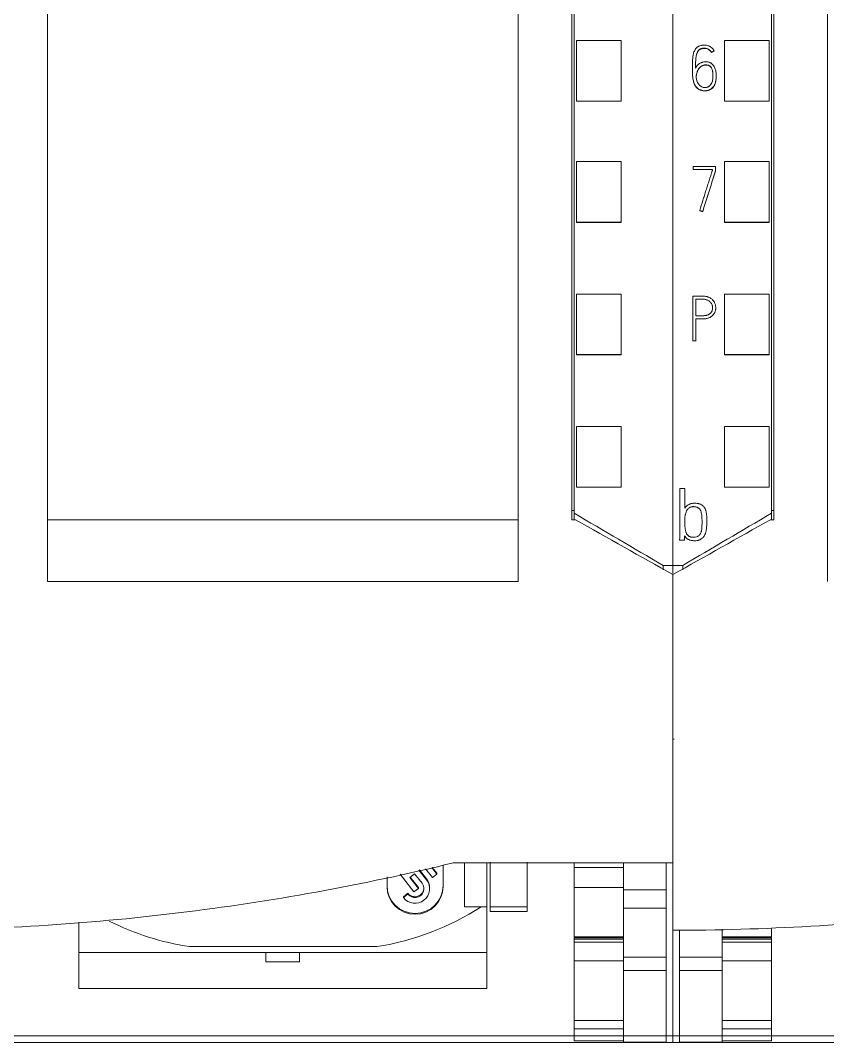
# Model space of a CAD drawing. Header units: millimetres. Extents: x 4134 to 7422, y 1400 to 3585.
# Drawn here: x 6013.55 to 6049.55, y 3225.78 to 3271.34 of the extents above; entities that cross this region are included whole.
import ezdxf

# ---------------------------------------------------------------- set-up
doc = ezdxf.new("R2010")
doc.units = ezdxf.units.MM
doc.layers.add('000-PI-Oprema', color=30, linetype='Continuous', lineweight=5)
doc.layers.add('004-PI-DIN Šina', color=3, linetype='Continuous')

# ---------------------------------------------------------------- blocks, each defined once
blk = doc.blocks.new('S7-1500 DQ HF - 6ES7522-1BL01-0AB0')
at = {"layer": '000-PI-Oprema', "color": 0, "linetype": 'ByBlock', "lineweight": 0}
for p, q in [((0, 134.681), (0, 21.262)), ((4.4, 132.4), (4.4, 23.585)), ((2.3, 41.958), (2.3, 44.659)), ((4.3, 44.659), (2.3, 44.659)), ((4.3, 41.958), (4.3, 44.659)), ((1.841, 44.197), (1.841, 44.191)), ((1.713, 44.131), (1.713, 44.124)), ((0.87, 43.39), (0.87, 43.384)), ((1.933, 43.09), (1.933, 43.097)), ((2.3, 41.95), (2.3, 41.958)), ((4.3, 41.958), (2.3, 41.958)), ((4.3, 41.95), (2.3, 41.95)), ((4.3, 41.95), (4.3, 41.958)), ((2.3, 36.556), (2.3, 39.257)), ((4.3, 39.257), (2.3, 39.257)), ((4.3, 36.556), (4.3, 39.257)), ((0.901, 38.906), (0.901, 39.048)), ((0.901, 39.048), (1.899, 39.048)), ((1.761, 38.906), (0.901, 38.906)), ((1.761, 38.867), (1.761, 38.906)), ((1.899, 39.048), (1.899, 38.845)), ((1.899, 38.845), (1.899, 38.839)), ((1.198, 37.08), (1.198, 37.074)), ((1.331, 37.036), (1.331, 37.029)), ((4.3, 36.556), (2.3, 36.556)), ((2.3, 36.55), (2.3, 36.556)), ((4.3, 36.55), (2.3, 36.55)), ((4.3, 36.55), (4.3, 36.556)), ((0.887, 33.266), (0.887, 31.264)), ((2.3, 30.655), (2.3, 33.356)), ((4.3, 33.356), (2.3, 33.356)), ((4.3, 30.655), (4.3, 33.356)), ((1.028, 32.388), (1.028, 33.124)), ((1.913, 32.737), (1.913, 32.744)), ((1.028, 31.264), (1.028, 32.247)), ((0.887, 31.264), (1.028, 31.264)), ((0.887, 31.264), (0.887, 31.258)), ((1.028, 31.264), (1.028, 31.258)), ((2.3, 30.65), (2.3, 30.655)), ((4.3, 30.655), (2.3, 30.655)), ((4.3, 30.65), (2.3, 30.65)), ((4.3, 30.65), (4.3, 30.655)), ((2.3, 24.753), (2.3, 27.454)), ((4.3, 27.454), (2.3, 27.454)), ((4.3, 24.753), (4.3, 27.454)), ((0.528, 24.692), (0.317, 24.692)), ((0.528, 23.812), (0.528, 24.692)), ((4.3, 24.753), (2.3, 24.753)), ((2.3, 24.75), (2.3, 24.753)), ((4.3, 24.75), (2.3, 24.75)), ((4.3, 24.75), (4.3, 24.753)), ((4.5, 23.714), (4.4, 23.714)), ((4.35, 23.299), (4.5, 23.299)), ((4.4, 23.585), (4.4, 23.299)), ((0.296, 22.392), (0.514, 22.392)), ((0.514, 22.392), (0.521, 22.586)), ((0, 21.262), (0, 20.893)), ((0.44, 21.262), (0, 21.262)), ((0.44, 21.059), (0.44, 21.262)), ((2.2, 5.049), (2.2, 3.795)), ((4.4, 4.701), (4.4, 5.066)), ((0.301, 5), (0, 5)), ((0, 4.919), (0, 0)), ((0.3, 4.988), (0.3, 3.795)), ((2.2, 4.701), (4.4, 4.701)), ((4.4, 4.671), (2.2, 4.671)), ((4.4, 4.665), (2.2, 4.665)), ((4.4, 4.6), (2.2, 4.6)), ((4.4, 4.665), (4.4, 4.671)), ((4.4, 4.6), (4.4, 4.665)), ((4.4, 4.6), (4.4, 4.463)), ((4.4, 4.463), (2.2, 4.463)), ((4.4, 4.463), (4.4, 3.638)), ((0.3, 3.209), (0.3, 3.795)), ((2.2, 3.795), (0.3, 3.795)), ((2.2, 3.209), (2.2, 3.795)), ((2.2, 3.209), (0.3, 3.209)), ((4.4, 3.638), (2.2, 3.638)), ((4.4, 3.638), (4.4, 0.973)), ((4.4, 0.973), (2.2, 0.973)), ((4.4, 0.973), (4.4, 0.606)), ((2.2, 0.606), (2.2, 0.076)), ((4.4, 0.606), (2.2, 0.606)), ((4.4, 0.606), (4.4, 0.076)), ((1.941, 0), (0, 0)), ((0.3, 0.012), (2.2, 0.012)), ((2.2, 0.012), (0.3, 0.012)), ((32.6, 0.076), (1.941, 0)), ((2.2, 0.076), (4.4, 0.076)), ((4.4, 0.076), (2.2, 0.076)), ((4.4, 0.076), (4.4, 0.076))]:
    blk.add_line(p, q, dxfattribs=at)
for centre, major_axis, ratio, start_param, end_param in [((13.871, 15.021), (313.796, 999.598), 0.017716, 1.552522, 1.554333), ((13.882, 15.012), (313.87, 999.835), 0.017722, 1.552527, 1.554337)]:
    blk.add_ellipse(centre, major_axis=major_axis, ratio=ratio, start_param=start_param, end_param=end_param, dxfattribs=at)
for points, knots in [([(4.5, 132.586), (4.5, 129.542), (4.5, 119.972), (4.5, 105.802), (4.5, 91.235), (4.5, 77.025), (4.5, 62.731), (4.5, 47.245), (4.5, 34.605), (4.5, 26.64), (4.5, 23.299)], [0, 0, 0, 0, 0.083934, 0.263736, 0.389889, 0.484142, 0.653794, 0.78188, 0.908517, 1, 1, 1, 1]), ([(6.9, 129.52), (6.9, 127.497), (6.9, 118.948), (6.9, 105.802), (6.9, 91.235), (6.9, 77.025), (6.9, 62.731), (6.9, 47.245), (6.9, 34.486), (6.9, 25.605), (6.9, 21.348), (6.9, 20.55)], [0, 0, 0, 0, 0.055935, 0.236292, 0.362833, 0.457376, 0.627551, 0.756032, 0.883059, 0.978086, 1, 1, 1, 1]), ([(1.841, 44.197), (1.827, 44.222), (1.811, 44.246), (1.784, 44.281), (1.775, 44.292), (1.755, 44.313), (1.745, 44.323), (1.712, 44.352), (1.689, 44.369), (1.652, 44.391), (1.639, 44.398), (1.612, 44.41), (1.599, 44.415), (1.558, 44.429), (1.53, 44.437), (1.487, 44.444), (1.473, 44.447), (1.444, 44.45), (1.43, 44.451), (1.387, 44.453), (1.358, 44.453), (1.315, 44.449), (1.3, 44.448), (1.272, 44.443), (1.258, 44.44), (1.215, 44.428), (1.189, 44.418), (1.15, 44.398), (1.137, 44.391), (1.113, 44.375), (1.101, 44.367), (1.067, 44.34), (1.046, 44.319), (1.018, 44.286), (1.009, 44.275), (0.992, 44.251), (0.985, 44.239), (0.963, 44.202), (0.951, 44.175), (0.93, 44.121), (0.922, 44.093), (0.908, 44.037), (0.903, 44.009), (0.894, 43.953), (0.89, 43.924), (0.881, 43.839), (0.877, 43.781), (0.873, 43.666), (0.872, 43.609), (0.869, 43.436), (0.868, 43.321), (0.874, 43.177), (0.876, 43.149), (0.879, 43.092), (0.882, 43.063), (0.891, 42.977), (0.9, 42.921), (0.917, 42.85), (0.92, 42.836), (0.928, 42.808), (0.933, 42.794), (0.947, 42.753), (0.957, 42.726), (0.975, 42.687), (0.982, 42.674), (0.996, 42.649), (1.003, 42.636), (1.027, 42.599), (1.045, 42.577), (1.075, 42.546), (1.086, 42.536), (1.108, 42.517), (1.12, 42.508), (1.156, 42.484), (1.182, 42.471), (1.222, 42.454), (1.236, 42.449), (1.264, 42.44), (1.278, 42.436), (1.32, 42.425), (1.348, 42.421), (1.392, 42.417), (1.406, 42.416), (1.435, 42.415), (1.45, 42.416), (1.493, 42.419), (1.521, 42.423), (1.564, 42.434), (1.577, 42.438), (1.605, 42.447), (1.619, 42.453), (1.658, 42.47), (1.684, 42.484), (1.719, 42.509), (1.731, 42.518), (1.754, 42.536), (1.764, 42.546), (1.795, 42.577), (1.813, 42.599), (1.837, 42.636), (1.844, 42.649), (1.857, 42.675), (1.863, 42.688), (1.88, 42.728), (1.889, 42.756), (1.9, 42.798), (1.903, 42.812), (1.909, 42.84), (1.911, 42.855), (1.918, 42.898), (1.922, 42.926), (1.931, 43.013), (1.934, 43.07), (1.932, 43.156), (1.93, 43.185), (1.923, 43.242), (1.919, 43.271), (1.906, 43.329), (1.899, 43.357), (1.881, 43.412), (1.87, 43.44), (1.845, 43.493), (1.831, 43.518), (1.798, 43.566), (1.779, 43.588), (1.747, 43.618), (1.735, 43.628), (1.712, 43.645), (1.699, 43.652), (1.673, 43.666), (1.66, 43.672), (1.632, 43.683), (1.618, 43.687), (1.576, 43.699), (1.547, 43.704), (1.503, 43.708), (1.488, 43.708), (1.459, 43.709), (1.444, 43.709), (1.401, 43.706), (1.372, 43.702), (1.329, 43.692), (1.314, 43.688), (1.287, 43.679), (1.273, 43.674), (1.234, 43.656), (1.208, 43.642), (1.172, 43.617), (1.16, 43.608), (1.137, 43.589), (1.127, 43.58), (1.095, 43.549), (1.076, 43.527), (1.041, 43.48), (1.025, 43.455), (1.012, 43.429)], [0, 0, 0, 0, 0.015625, 0.015625, 0.023438, 0.023438, 0.03125, 0.03125, 0.046875, 0.046875, 0.054688, 0.054688, 0.0625, 0.0625, 0.078125, 0.078125, 0.085938, 0.085938, 0.09375, 0.09375, 0.109375, 0.109375, 0.117188, 0.117188, 0.125, 0.125, 0.140625, 0.140625, 0.148438, 0.148438, 0.15625, 0.15625, 0.171875, 0.171875, 0.179688, 0.179688, 0.1875, 0.1875, 0.203125, 0.203125, 0.21875, 0.21875, 0.234375, 0.234375, 0.25, 0.25, 0.28125, 0.28125, 0.3125, 0.3125, 0.375, 0.375, 0.390625, 0.390625, 0.40625, 0.40625, 0.4375, 0.4375, 0.445313, 0.445313, 0.453125, 0.453125, 0.46875, 0.46875, 0.476563, 0.476563, 0.484375, 0.484375, 0.5, 0.5, 0.507813, 0.507813, 0.515625, 0.515625, 0.53125, 0.53125, 0.539063, 0.539063, 0.546875, 0.546875, 0.5625, 0.5625, 0.570313, 0.570313, 0.578125, 0.578125, 0.59375, 0.59375, 0.601563, 0.601563, 0.609375, 0.609375, 0.625, 0.625, 0.632813, 0.632813, 0.640625, 0.640625, 0.65625, 0.65625, 0.664063, 0.664063, 0.671875, 0.671875, 0.6875, 0.6875, 0.695313, 0.695313, 0.703125, 0.703125, 0.71875, 0.71875, 0.75, 0.75, 0.765625, 0.765625, 0.78125, 0.78125, 0.796875, 0.796875, 0.8125, 0.8125, 0.828125, 0.828125, 0.84375, 0.84375, 0.851563, 0.851563, 0.859375, 0.859375, 0.867188, 0.867188, 0.875, 0.875, 0.890625, 0.890625, 0.898438, 0.898438, 0.90625, 0.90625, 0.921875, 0.921875, 0.929688, 0.929688, 0.9375, 0.9375, 0.953125, 0.953125, 0.960938, 0.960938, 0.96875, 0.96875, 0.984375, 0.984375, 1, 1, 1, 1]), ([(1.012, 43.429), (1.012, 43.49), (1.012, 43.551), (1.014, 43.642), (1.015, 43.673), (1.018, 43.734), (1.019, 43.764), (1.023, 43.825), (1.025, 43.855), (1.032, 43.916), (1.036, 43.946), (1.045, 43.991), (1.049, 44.006), (1.056, 44.036), (1.06, 44.051), (1.075, 44.096), (1.086, 44.124), (1.104, 44.158), (1.108, 44.165), (1.116, 44.178), (1.121, 44.185), (1.134, 44.204), (1.144, 44.216), (1.16, 44.232), (1.166, 44.238), (1.177, 44.248), (1.184, 44.253), (1.202, 44.267), (1.216, 44.275), (1.237, 44.285), (1.244, 44.288), (1.258, 44.293), (1.266, 44.296), (1.288, 44.302), (1.303, 44.305), (1.334, 44.31), (1.349, 44.312), (1.38, 44.314), (1.396, 44.314), (1.427, 44.313), (1.442, 44.312), (1.473, 44.307), (1.495, 44.303), (1.517, 44.296), (1.532, 44.291), (1.539, 44.289), (1.561, 44.28), (1.575, 44.273), (1.602, 44.257), (1.615, 44.249), (1.633, 44.234), (1.639, 44.229), (1.65, 44.218), (1.656, 44.213), (1.672, 44.196), (1.681, 44.184), (1.699, 44.158), (1.707, 44.145), (1.713, 44.131)], [0, 0, 0, 0, 0.125, 0.125, 0.1875, 0.1875, 0.25, 0.25, 0.3125, 0.3125, 0.375, 0.375, 0.40625, 0.40625, 0.4375, 0.4375, 0.5, 0.5, 0.515625, 0.515625, 0.53125, 0.53125, 0.5625, 0.5625, 0.578125, 0.578125, 0.59375, 0.59375, 0.625, 0.625, 0.640625, 0.640625, 0.65625, 0.65625, 0.6875, 0.6875, 0.71875, 0.71875, 0.75, 0.75, 0.78125, 0.78125, 0.8125, 0.828125, 0.828125, 0.84375, 0.84375, 0.875, 0.875, 0.90625, 0.90625, 0.921875, 0.921875, 0.9375, 0.9375, 0.96875, 0.96875, 1, 1, 1, 1]), ([(1.713, 44.124), (1.7, 44.152), (1.682, 44.178), (1.656, 44.206), (1.651, 44.211), (1.64, 44.222), (1.634, 44.227), (1.616, 44.242), (1.59, 44.259), (1.563, 44.273), (1.534, 44.285), (1.519, 44.29), (1.489, 44.298), (1.474, 44.301), (1.444, 44.305), (1.428, 44.307), (1.382, 44.308), (1.351, 44.307), (1.305, 44.3), (1.29, 44.296), (1.26, 44.288), (1.246, 44.283), (1.225, 44.273), (1.218, 44.269), (1.204, 44.261), (1.198, 44.257), (1.179, 44.243), (1.161, 44.228), (1.146, 44.211), (1.136, 44.199), (1.131, 44.193), (1.117, 44.174), (1.109, 44.161), (1.094, 44.134), (1.088, 44.12), (1.076, 44.092), (1.071, 44.077), (1.056, 44.033), (1.049, 44.003), (1.037, 43.943), (1.032, 43.913), (1.025, 43.852), (1.023, 43.822), (1.019, 43.76), (1.018, 43.73), (1.015, 43.668), (1.015, 43.637), (1.012, 43.545), (1.012, 43.484), (1.012, 43.422)], [0, 0, 0, 0, 0.0625, 0.0625, 0.078125, 0.078125, 0.09375, 0.09375, 0.125, 0.15625, 0.15625, 0.1875, 0.1875, 0.21875, 0.21875, 0.25, 0.25, 0.3125, 0.3125, 0.34375, 0.34375, 0.375, 0.375, 0.390625, 0.390625, 0.40625, 0.40625, 0.4375, 0.453125, 0.453125, 0.46875, 0.46875, 0.5, 0.5, 0.53125, 0.53125, 0.5625, 0.5625, 0.625, 0.625, 0.6875, 0.6875, 0.75, 0.75, 0.8125, 0.8125, 0.875, 0.875, 1, 1, 1, 1]), ([(1.933, 43.091), (1.933, 43.045), (1.93, 42.999), (1.923, 42.924), (1.919, 42.895), (1.912, 42.852), (1.909, 42.838), (1.904, 42.809), (1.9, 42.795), (1.89, 42.753), (1.881, 42.725), (1.865, 42.685), (1.859, 42.671), (1.846, 42.645), (1.838, 42.633), (1.815, 42.596), (1.797, 42.573), (1.767, 42.542), (1.756, 42.532), (1.734, 42.514), (1.722, 42.505), (1.686, 42.48), (1.661, 42.466), (1.621, 42.447), (1.608, 42.442), (1.58, 42.432), (1.566, 42.428), (1.524, 42.418), (1.496, 42.413), (1.452, 42.41), (1.437, 42.409), (1.408, 42.41), (1.394, 42.41), (1.35, 42.414), (1.322, 42.419), (1.279, 42.429), (1.265, 42.433), (1.238, 42.442), (1.224, 42.447), (1.184, 42.464), (1.159, 42.477), (1.128, 42.497), (1.122, 42.501), (1.111, 42.509), (1.105, 42.514), (1.088, 42.528), (1.077, 42.538), (1.047, 42.569), (1.029, 42.591), (1.005, 42.627), (0.997, 42.64), (0.983, 42.666), (0.976, 42.678), (0.958, 42.718), (0.947, 42.745), (0.929, 42.799), (0.921, 42.827), (0.907, 42.884), (0.901, 42.912), (0.892, 42.969), (0.884, 43.026), (0.88, 43.084), (0.876, 43.141), (0.874, 43.17), (0.87, 43.26), (0.87, 43.322), (0.87, 43.384)], [0, 0, 0, 0, 0.061997, 0.061997, 0.100843, 0.100843, 0.120266, 0.120266, 0.139688, 0.139688, 0.178534, 0.178534, 0.197957, 0.197957, 0.217379, 0.217379, 0.256225, 0.256225, 0.275648, 0.275648, 0.295071, 0.295071, 0.333916, 0.333916, 0.353339, 0.353339, 0.372762, 0.372762, 0.411607, 0.411607, 0.43103, 0.43103, 0.450453, 0.450453, 0.489298, 0.489298, 0.508721, 0.508721, 0.528144, 0.528144, 0.566989, 0.566989, 0.5767, 0.5767, 0.586412, 0.586412, 0.605835, 0.605835, 0.64468, 0.64468, 0.664103, 0.664103, 0.683526, 0.683526, 0.722371, 0.722371, 0.761217, 0.761217, 0.800062, 0.800062, 0.838908, 0.877753, 0.877753, 0.916599, 0.916599, 1, 1, 1, 1]), ([(1.285, 43.523), (1.31, 43.537), (1.338, 43.548), (1.38, 43.559), (1.395, 43.561), (1.424, 43.565), (1.454, 43.568), (1.483, 43.567), (1.512, 43.566), (1.527, 43.564), (1.556, 43.559), (1.571, 43.556), (1.599, 43.546), (1.612, 43.54), (1.638, 43.526), (1.65, 43.518), (1.672, 43.498), (1.682, 43.487), (1.701, 43.465), (1.709, 43.453), (1.724, 43.427), (1.731, 43.414), (1.749, 43.374), (1.758, 43.346), (1.769, 43.304), (1.772, 43.289), (1.777, 43.26), (1.779, 43.246), (1.784, 43.202), (1.786, 43.173), (1.788, 43.115), (1.789, 43.086), (1.787, 42.999), (1.782, 42.941), (1.764, 42.854), (1.757, 42.825), (1.742, 42.784), (1.736, 42.77), (1.724, 42.744), (1.717, 42.731), (1.694, 42.693), (1.675, 42.671), (1.649, 42.645), (1.644, 42.64), (1.632, 42.63), (1.627, 42.626), (1.609, 42.612), (1.597, 42.605), (1.571, 42.59), (1.558, 42.584), (1.53, 42.574), (1.502, 42.565), (1.473, 42.561), (1.444, 42.558), (1.429, 42.558), (1.399, 42.559), (1.385, 42.561), (1.356, 42.566), (1.342, 42.57), (1.3, 42.585), (1.274, 42.598), (1.237, 42.623), (1.225, 42.632), (1.203, 42.651), (1.182, 42.671), (1.162, 42.693), (1.144, 42.716), (1.135, 42.728), (1.111, 42.765), (1.097, 42.791), (1.08, 42.831), (1.075, 42.845), (1.066, 42.873), (1.062, 42.888), (1.052, 42.93), (1.048, 42.959), (1.044, 43.003), (1.044, 43.017), (1.043, 43.047), (1.043, 43.061), (1.046, 43.105), (1.049, 43.134), (1.06, 43.192), (1.067, 43.22), (1.082, 43.262), (1.087, 43.275), (1.098, 43.303), (1.105, 43.316), (1.125, 43.355), (1.14, 43.379), (1.165, 43.415), (1.174, 43.426), (1.194, 43.449), (1.204, 43.459), (1.236, 43.49), (1.259, 43.508), (1.285, 43.523)], [0, 0, 0, 0, 0.03125, 0.03125, 0.046875, 0.046875, 0.0625, 0.078125, 0.078125, 0.09375, 0.09375, 0.109375, 0.109375, 0.125, 0.125, 0.140625, 0.140625, 0.15625, 0.15625, 0.171875, 0.171875, 0.1875, 0.1875, 0.21875, 0.21875, 0.234375, 0.234375, 0.25, 0.25, 0.28125, 0.28125, 0.3125, 0.3125, 0.375, 0.375, 0.40625, 0.40625, 0.421875, 0.421875, 0.4375, 0.4375, 0.46875, 0.46875, 0.476563, 0.476563, 0.484375, 0.484375, 0.5, 0.5, 0.515625, 0.515625, 0.53125, 0.546875, 0.546875, 0.5625, 0.5625, 0.578125, 0.578125, 0.59375, 0.59375, 0.625, 0.625, 0.640625, 0.640625, 0.65625, 0.671875, 0.671875, 0.6875, 0.6875, 0.71875, 0.71875, 0.734375, 0.734375, 0.75, 0.75, 0.78125, 0.78125, 0.796875, 0.796875, 0.8125, 0.8125, 0.84375, 0.84375, 0.875, 0.875, 0.890625, 0.890625, 0.90625, 0.90625, 0.9375, 0.9375, 0.953125, 0.953125, 0.96875, 0.96875, 1, 1, 1, 1]), ([(1.285, 43.516), (1.259, 43.502), (1.236, 43.484), (1.204, 43.453), (1.194, 43.443), (1.175, 43.42), (1.166, 43.409), (1.14, 43.373), (1.125, 43.348), (1.105, 43.309), (1.098, 43.296), (1.087, 43.269), (1.082, 43.255), (1.067, 43.214), (1.06, 43.185), (1.052, 43.142), (1.05, 43.128), (1.046, 43.099), (1.045, 43.084), (1.044, 43.059), (1.043, 43.048), (1.043, 43.037)], [0, 0, 0, 0, 0.157109, 0.157109, 0.235664, 0.235664, 0.314218, 0.314218, 0.471328, 0.471328, 0.549882, 0.549882, 0.628437, 0.628437, 0.785546, 0.785546, 0.864101, 0.864101, 0.942655, 0.942655, 1, 1, 1, 1]), ([(1.705, 43.451), (1.701, 43.458), (1.696, 43.465), (1.681, 43.482), (1.671, 43.493), (1.654, 43.507), (1.648, 43.512), (1.636, 43.52), (1.63, 43.524), (1.611, 43.535), (1.597, 43.54), (1.569, 43.55), (1.555, 43.553), (1.526, 43.558), (1.512, 43.56), (1.483, 43.561), (1.468, 43.561), (1.424, 43.56), (1.395, 43.556), (1.352, 43.545), (1.338, 43.541), (1.318, 43.533), (1.311, 43.53), (1.298, 43.523), (1.291, 43.52), (1.285, 43.516)], [0, 0, 0, 0, 0.053658, 0.053658, 0.148292, 0.148292, 0.195609, 0.195609, 0.242926, 0.242926, 0.33756, 0.33756, 0.432195, 0.432195, 0.526829, 0.526829, 0.621463, 0.621463, 0.810732, 0.810732, 0.905366, 0.905366, 0.952683, 0.952683, 1, 1, 1, 1]), ([(1.198, 37.08), (1.244, 37.229), (1.291, 37.378), (1.361, 37.601), (1.385, 37.676), (1.431, 37.825), (1.454, 37.9), (1.489, 38.011), (1.501, 38.049), (1.525, 38.123), (1.536, 38.16), (1.571, 38.272), (1.595, 38.346), (1.642, 38.495), (1.665, 38.57), (1.7, 38.682), (1.712, 38.719), (1.73, 38.775), (1.736, 38.793), (1.745, 38.821), (1.748, 38.83), (1.754, 38.849), (1.757, 38.858), (1.761, 38.867)], [0, 0, 0, 0, 0.25, 0.25, 0.375, 0.375, 0.5, 0.5, 0.5625, 0.5625, 0.625, 0.625, 0.75, 0.75, 0.875, 0.875, 0.9375, 0.9375, 0.96875, 0.96875, 0.984375, 0.984375, 1, 1, 1, 1]), ([(1.028, 32.247), (1.08, 32.247), (1.132, 32.247), (1.235, 32.246), (1.287, 32.245), (1.364, 32.247), (1.39, 32.248), (1.428, 32.252), (1.441, 32.253), (1.467, 32.256), (1.48, 32.258), (1.518, 32.265), (1.543, 32.271), (1.592, 32.287), (1.616, 32.297), (1.651, 32.314), (1.663, 32.321), (1.685, 32.334), (1.696, 32.341), (1.728, 32.363), (1.748, 32.379), (1.776, 32.406), (1.785, 32.415), (1.802, 32.435), (1.811, 32.445), (1.834, 32.475), (1.848, 32.497), (1.866, 32.531), (1.871, 32.543), (1.881, 32.567), (1.886, 32.579), (1.898, 32.616), (1.903, 32.642), (1.909, 32.68), (1.911, 32.693), (1.913, 32.719), (1.913, 32.732), (1.913, 32.771), (1.911, 32.796), (1.905, 32.835), (1.903, 32.847), (1.897, 32.873), (1.894, 32.885), (1.882, 32.923), (1.873, 32.947), (1.856, 32.981), (1.85, 32.993), (1.837, 33.015), (1.83, 33.026), (1.808, 33.058), (1.791, 33.078), (1.756, 33.116), (1.737, 33.133), (1.706, 33.157), (1.695, 33.164), (1.673, 33.179), (1.662, 33.185), (1.629, 33.204), (1.605, 33.215), (1.569, 33.228), (1.556, 33.232), (1.531, 33.239), (1.519, 33.242), (1.456, 33.257), (1.404, 33.263), (1.327, 33.267), (1.301, 33.267), (1.249, 33.268), (1.198, 33.267), (1.146, 33.266), (1.094, 33.265), (1.016, 33.265), (0.939, 33.266), (0.887, 33.266)], [0, 0, 0, 0, 0.0625, 0.0625, 0.125, 0.125, 0.15625, 0.15625, 0.171875, 0.171875, 0.1875, 0.1875, 0.21875, 0.21875, 0.25, 0.25, 0.265625, 0.265625, 0.28125, 0.28125, 0.3125, 0.3125, 0.328125, 0.328125, 0.34375, 0.34375, 0.375, 0.375, 0.390625, 0.390625, 0.40625, 0.40625, 0.4375, 0.4375, 0.453125, 0.453125, 0.46875, 0.46875, 0.5, 0.5, 0.515625, 0.515625, 0.53125, 0.53125, 0.5625, 0.5625, 0.578125, 0.578125, 0.59375, 0.59375, 0.625, 0.625, 0.65625, 0.65625, 0.671875, 0.671875, 0.6875, 0.6875, 0.71875, 0.71875, 0.734375, 0.734375, 0.75, 0.75, 0.8125, 0.8125, 0.84375, 0.84375, 0.875, 0.90625, 0.90625, 0.9375, 1, 1, 1, 1]), ([(1.028, 33.124), (1.067, 33.125), (1.106, 33.124), (1.164, 33.124), (1.183, 33.124), (1.222, 33.125), (1.241, 33.125), (1.299, 33.127), (1.338, 33.127), (1.396, 33.123), (1.415, 33.121), (1.454, 33.115), (1.473, 33.11), (1.502, 33.102), (1.511, 33.099), (1.53, 33.091), (1.539, 33.088), (1.566, 33.075), (1.583, 33.066), (1.608, 33.05), (1.617, 33.044), (1.633, 33.032), (1.64, 33.026), (1.663, 33.006), (1.676, 32.992), (1.695, 32.969), (1.701, 32.961), (1.713, 32.945), (1.718, 32.936), (1.733, 32.91), (1.741, 32.892), (1.752, 32.865), (1.755, 32.855), (1.76, 32.836), (1.762, 32.826), (1.768, 32.797), (1.771, 32.777), (1.772, 32.747), (1.772, 32.738), (1.771, 32.718), (1.77, 32.708), (1.766, 32.678), (1.762, 32.659), (1.753, 32.63), (1.75, 32.621), (1.742, 32.603), (1.738, 32.594), (1.724, 32.567), (1.713, 32.55), (1.695, 32.527), (1.688, 32.519), (1.675, 32.505), (1.667, 32.498), (1.645, 32.478), (1.629, 32.466), (1.604, 32.45), (1.595, 32.445), (1.578, 32.436), (1.569, 32.431), (1.541, 32.419), (1.522, 32.413), (1.494, 32.405), (1.484, 32.403), (1.464, 32.399), (1.454, 32.397), (1.425, 32.393), (1.405, 32.391), (1.365, 32.389), (1.346, 32.388), (1.306, 32.388), (1.266, 32.388), (1.227, 32.388), (1.187, 32.388), (1.167, 32.388), (1.108, 32.389), (1.068, 32.388), (1.028, 32.388)], [0, 0, 0, 0, 0.0625, 0.0625, 0.09375, 0.09375, 0.125, 0.125, 0.1875, 0.1875, 0.21875, 0.21875, 0.25, 0.25, 0.265625, 0.265625, 0.28125, 0.28125, 0.3125, 0.3125, 0.328125, 0.328125, 0.34375, 0.34375, 0.375, 0.375, 0.390625, 0.390625, 0.40625, 0.40625, 0.4375, 0.4375, 0.453125, 0.453125, 0.46875, 0.46875, 0.5, 0.5, 0.515625, 0.515625, 0.53125, 0.53125, 0.5625, 0.5625, 0.578125, 0.578125, 0.59375, 0.59375, 0.625, 0.625, 0.640625, 0.640625, 0.65625, 0.65625, 0.6875, 0.6875, 0.703125, 0.703125, 0.71875, 0.71875, 0.75, 0.75, 0.765625, 0.765625, 0.78125, 0.78125, 0.8125, 0.8125, 0.84375, 0.84375, 0.875, 0.90625, 0.90625, 0.9375, 0.9375, 1, 1, 1, 1]), ([(0.317, 24.692), (0.317, 24.309), (0.317, 23.733), (0.317, 23.062), (0.317, 22.751), (0.317, 22.619), (0.317, 22.583), (0.317, 22.559), (0.318, 22.547), (0.316, 22.523), (0.315, 22.511), (0.312, 22.487), (0.31, 22.475), (0.304, 22.44), (0.3, 22.416), (0.296, 22.392)], [0, 0, 0, 0, 0.5, 0.75, 0.875, 0.90625, 0.921875, 0.921875, 0.9375, 0.9375, 0.953125, 0.953125, 0.96875, 0.96875, 1, 1, 1, 1]), ([(0.521, 22.586), (0.539, 22.556), (0.559, 22.528), (0.589, 22.496), (0.596, 22.49), (0.608, 22.478), (0.615, 22.472), (0.635, 22.455), (0.664, 22.435), (0.694, 22.418), (0.726, 22.403), (0.742, 22.397), (0.792, 22.38), (0.826, 22.372), (0.878, 22.364), (0.895, 22.363), (0.93, 22.36), (0.948, 22.36), (1, 22.36), (1.035, 22.362), (1.087, 22.37), (1.104, 22.373), (1.138, 22.381), (1.155, 22.386), (1.188, 22.398), (1.212, 22.407), (1.236, 22.42), (1.251, 22.428), (1.258, 22.433), (1.295, 22.457), (1.322, 22.479), (1.351, 22.511), (1.357, 22.518), (1.368, 22.532), (1.374, 22.539), (1.389, 22.56), (1.399, 22.575), (1.424, 22.62), (1.439, 22.652), (1.456, 22.702), (1.461, 22.719), (1.47, 22.752), (1.474, 22.769), (1.485, 22.82), (1.491, 22.854), (1.499, 22.923), (1.503, 22.957), (1.51, 23.061), (1.512, 23.131), (1.512, 23.235), (1.512, 23.27), (1.512, 23.322), (1.512, 23.34), (1.512, 23.375), (1.511, 23.392), (1.509, 23.444), (1.507, 23.479), (1.5, 23.548), (1.496, 23.582), (1.486, 23.633), (1.483, 23.65), (1.474, 23.684), (1.47, 23.701), (1.459, 23.734), (1.453, 23.751), (1.439, 23.783), (1.431, 23.798), (1.418, 23.821), (1.413, 23.828), (1.404, 23.843), (1.398, 23.85), (1.383, 23.871), (1.36, 23.897), (1.335, 23.921), (1.307, 23.942), (1.293, 23.952), (1.248, 23.979), (1.216, 23.993), (1.174, 24.006), (1.166, 24.009), (1.149, 24.013), (1.123, 24.019), (1.098, 24.024), (1.046, 24.03), (1.012, 24.032), (0.959, 24.032), (0.942, 24.032), (0.907, 24.029), (0.89, 24.027), (0.839, 24.019), (0.806, 24.011), (0.765, 23.996), (0.757, 23.993), (0.741, 23.987), (0.732, 23.983), (0.709, 23.972), (0.663, 23.947), (0.622, 23.915), (0.584, 23.879), (0.572, 23.867), (0.549, 23.84), (0.538, 23.827), (0.528, 23.812)], [0, 0, 0, 0, 0.03125, 0.03125, 0.039062, 0.039062, 0.046875, 0.046875, 0.0625, 0.078125, 0.078125, 0.09375, 0.09375, 0.125, 0.125, 0.140625, 0.140625, 0.15625, 0.15625, 0.1875, 0.1875, 0.203125, 0.203125, 0.21875, 0.21875, 0.234375, 0.242187, 0.242187, 0.25, 0.25, 0.28125, 0.28125, 0.289062, 0.289062, 0.296875, 0.296875, 0.3125, 0.3125, 0.34375, 0.34375, 0.359375, 0.359375, 0.375, 0.375, 0.40625, 0.40625, 0.4375, 0.4375, 0.5, 0.5, 0.53125, 0.53125, 0.546875, 0.546875, 0.5625, 0.5625, 0.59375, 0.59375, 0.625, 0.625, 0.640625, 0.640625, 0.65625, 0.65625, 0.671875, 0.671875, 0.6875, 0.6875, 0.695312, 0.695312, 0.703125, 0.703125, 0.71875, 0.734375, 0.734375, 0.75, 0.75, 0.78125, 0.78125, 0.789062, 0.789062, 0.796875, 0.8125, 0.8125, 0.84375, 0.84375, 0.859375, 0.859375, 0.875, 0.875, 0.90625, 0.90625, 0.914063, 0.914063, 0.921875, 0.921875, 0.9375, 0.96875, 0.96875, 0.984375, 0.984375, 1, 1, 1, 1]), ([(0.59, 23.64), (0.604, 23.676), (0.621, 23.71), (0.648, 23.749), (0.654, 23.757), (0.666, 23.772), (0.672, 23.779), (0.692, 23.8), (0.706, 23.813), (0.73, 23.829), (0.738, 23.835), (0.755, 23.844), (0.78, 23.857), (0.807, 23.866), (0.835, 23.873), (0.845, 23.875), (0.864, 23.877), (0.873, 23.878), (0.892, 23.879), (0.902, 23.879), (0.921, 23.879), (0.93, 23.879), (0.959, 23.878), (0.978, 23.876), (1.016, 23.87), (1.034, 23.866), (1.071, 23.855), (1.088, 23.849), (1.114, 23.836), (1.123, 23.831), (1.139, 23.821), (1.155, 23.811), (1.17, 23.798), (1.184, 23.785), (1.19, 23.778), (1.203, 23.764), (1.209, 23.756), (1.219, 23.74), (1.224, 23.732), (1.233, 23.715), (1.237, 23.706), (1.244, 23.689), (1.247, 23.68), (1.257, 23.653), (1.262, 23.634), (1.275, 23.579), (1.281, 23.541), (1.29, 23.465), (1.294, 23.427), (1.298, 23.351), (1.3, 23.313), (1.302, 23.237), (1.302, 23.199), (1.301, 23.123), (1.301, 23.085), (1.297, 23.009), (1.295, 22.971), (1.288, 22.895), (1.283, 22.858), (1.273, 22.802), (1.269, 22.783), (1.259, 22.747), (1.253, 22.728), (1.246, 22.71)], [0, 0, 0, 0, 0.0625, 0.0625, 0.078125, 0.078125, 0.09375, 0.09375, 0.125, 0.125, 0.140625, 0.140625, 0.15625, 0.1875, 0.1875, 0.203125, 0.203125, 0.21875, 0.21875, 0.234375, 0.234375, 0.25, 0.25, 0.28125, 0.28125, 0.3125, 0.3125, 0.34375, 0.34375, 0.359375, 0.359375, 0.375, 0.390625, 0.390625, 0.40625, 0.40625, 0.421875, 0.421875, 0.4375, 0.4375, 0.453125, 0.453125, 0.46875, 0.46875, 0.5, 0.5, 0.5625, 0.5625, 0.625, 0.625, 0.6875, 0.6875, 0.75, 0.75, 0.8125, 0.8125, 0.875, 0.875, 0.9375, 0.9375, 0.96875, 0.96875, 1, 1, 1, 1]), ([(1.246, 22.71), (1.239, 22.693), (1.23, 22.677), (1.216, 22.654), (1.211, 22.646), (1.2, 22.631), (1.194, 22.624), (1.175, 22.604), (1.155, 22.585), (1.132, 22.57), (1.117, 22.56), (1.109, 22.556), (1.067, 22.536), (1.032, 22.526), (0.978, 22.517), (0.959, 22.515), (0.932, 22.513), (0.923, 22.513), (0.905, 22.513), (0.896, 22.513), (0.868, 22.514), (0.85, 22.516), (0.823, 22.521), (0.814, 22.523), (0.796, 22.527), (0.77, 22.535), (0.745, 22.547), (0.721, 22.561), (0.713, 22.566), (0.698, 22.577), (0.684, 22.588), (0.67, 22.601), (0.658, 22.614), (0.652, 22.621), (0.634, 22.643), (0.624, 22.658), (0.606, 22.69), (0.598, 22.706), (0.587, 22.732), (0.583, 22.74), (0.577, 22.758), (0.574, 22.766), (0.566, 22.792), (0.561, 22.81), (0.554, 22.846), (0.551, 22.864), (0.542, 22.917), (0.539, 22.954), (0.533, 23.026), (0.531, 23.063), (0.529, 23.136), (0.528, 23.172), (0.528, 23.227), (0.528, 23.245), (0.529, 23.281), (0.529, 23.3), (0.532, 23.354), (0.535, 23.39), (0.542, 23.445), (0.544, 23.463), (0.55, 23.499), (0.554, 23.517), (0.566, 23.571), (0.577, 23.606), (0.59, 23.64)], [0, 0, 0, 0, 0.03125, 0.03125, 0.046875, 0.046875, 0.0625, 0.0625, 0.09375, 0.109375, 0.109375, 0.125, 0.125, 0.1875, 0.1875, 0.21875, 0.21875, 0.234375, 0.234375, 0.25, 0.25, 0.28125, 0.28125, 0.296875, 0.296875, 0.3125, 0.34375, 0.34375, 0.359375, 0.359375, 0.375, 0.390625, 0.390625, 0.40625, 0.40625, 0.4375, 0.4375, 0.46875, 0.46875, 0.484375, 0.484375, 0.5, 0.5, 0.53125, 0.53125, 0.5625, 0.5625, 0.625, 0.625, 0.6875, 0.6875, 0.75, 0.75, 0.78125, 0.78125, 0.8125, 0.8125, 0.875, 0.875, 0.90625, 0.90625, 0.9375, 0.9375, 1, 1, 1, 1]), ([(0, 20.849), (0, 19.341), (0, 16.091), (0, 10.808), (0, 7.033), (0, 5)], [0, 0, 0, 0, 0.285532, 0.615204, 1, 1, 1, 1]), ([(0.301, 5), (2.389, 5.006), (4.469, 5.074), (8.615, 5.331), (10.681, 5.521), (14.797, 6.021), (16.848, 6.331), (20.935, 7.074), (22.971, 7.506), (25, 8)], [0, 0, 0, 0, 0.25, 0.25, 0.5, 0.5, 0.75, 0.75, 1, 1, 1, 1]), ([(2.2, 0.606), (2.2, 0.841), (2.2, 1.518), (2.2, 2.538), (2.2, 3.209)], [0, 0, 0, 0, 0.445928, 1, 1, 1, 1])]:
    blk.add_open_spline(points, degree=3, knots=knots, dxfattribs=at)
for points, weights in [([(1.713, 44.131), (1.777, 44.164), (1.841, 44.197)], [0.499999757695, 0.500000242305, 0.499999757695]), ([(1.841, 44.191), (1.777, 44.158), (1.713, 44.124)], [0.500000044612, 0.499999955388, 0.500000044612]), ([(1.331, 37.036), (1.264, 37.058), (1.198, 37.08)], [0.500000215359, 0.499999784641, 0.500000215359]), ([(1.198, 37.074), (1.264, 37.052), (1.331, 37.029)], [0.499999929207, 0.500000070793, 0.499999929207])]:
    blk.add_rational_spline(points, weights, degree=2, dxfattribs=at)
for points in [[(4.35, 23.299), (2.9, 22.483), (1.45, 21.666), (0, 20.849)], [(0.44, 21.262), (1.76, 22.036), (3.08, 22.81), (4.4, 23.585)], [(0.3, 0.012), (0.3, 0.053), (0.3, 0.343), (0.3, 1.408), (0.3, 2.538), (0.3, 3.209)], [(2.2, 0.012), (2.2, 0.024), (2.2, 0.045), (2.2, 0.076)]]:
    blk.add_open_spline(points, degree=3, dxfattribs=at)
blk = doc.blocks.new('SIMATIC S7-1500 TM COUNT - 6ES7550-1AA01-0AB0')
at = {"color": 0, "linetype": 'ByBlock', "lineweight": 0}
for p, q in [((34.8, -12.319), (34.8, -125.738)), ((30.4, -123.415), (30.4, -14.6)), ((30.5, -105.042), (30.5, -102.341)), ((30.5, -102.341), (32.5, -102.341)), ((32.5, -105.042), (32.5, -102.341)), ((30.5, -105.042), (32.5, -105.042)), ((30.5, -105.05), (30.5, -105.042)), ((30.5, -105.05), (32.5, -105.05)), ((32.5, -105.05), (32.5, -105.042)), ((30.5, -110.444), (30.5, -107.743)), ((30.5, -107.743), (32.5, -107.743)), ((32.5, -110.444), (32.5, -107.743)), ((30.5, -110.444), (32.5, -110.444)), ((30.5, -110.45), (30.5, -110.444)), ((30.5, -110.45), (32.5, -110.45)), ((32.5, -110.45), (32.5, -110.444)), ((30.5, -116.345), (30.5, -113.644)), ((30.5, -113.644), (32.5, -113.644)), ((32.5, -116.345), (32.5, -113.644)), ((30.5, -116.345), (32.5, -116.345)), ((30.5, -116.35), (30.5, -116.345)), ((30.5, -116.35), (32.5, -116.35)), ((32.5, -116.35), (32.5, -116.345)), ((30.5, -122.247), (30.5, -119.546)), ((30.5, -119.546), (32.5, -119.546)), ((32.5, -122.247), (32.5, -119.546)), ((30.5, -122.25), (30.5, -122.247)), ((30.5, -122.247), (32.5, -122.247)), ((30.5, -122.25), (32.5, -122.25)), ((32.5, -122.25), (32.5, -122.247)), ((30.3, -123.286), (30.4, -123.286)), ((30.4, -123.701), (30.4, -123.415)), ((27.9, -123.704), (6.9, -123.704)), ((30.3, -123.701), (30.45, -123.701)), ((34.36, -125.738), (34.36, -125.941)), ((34.8, -125.738), (34.36, -125.738)), ((34.8, -125.738), (34.8, -126.087)), ((27.9, -126.45), (6.9, -126.45)), ((34.852, -133.487), (34.8, -133.487)), ((23.811, -139.755), (23.475, -139.329)), ((23.811, -139.716), (23.495, -139.314)), ((23.77, -139.261), (24.076, -139.65)), ((24.273, -139.497), (24.042, -139.203)), ((24.273, -139.458), (24.068, -139.198)), ((24.55, -140.051), (24.55, -139.096)), ((25, -139), (34.8, -139)), ((25.5, -139), (25.5, -140.96)), ((26.5, -140.96), (26.5, -139)), ((30.4, -139.2), (30.4, -139)), ((30.4, -140.098), (30.4, -139.2)), ((30.4, -139.2), (32.6, -139.2)), ((32.6, -140.201), (32.6, -139)), ((34.5, -140.201), (34.5, -139)), ((34.8, -139.052), (34.8, -147)), ((22.05, -139.626), (22.05, -140.051)), ((22.631, -139.503), (23.25, -140.289)), ((23.063, -139.649), (23.278, -139.481)), ((23.447, -140.137), (23.063, -139.649)), ((23.447, -140.098), (23.082, -139.634)), ((23.278, -139.481), (23.614, -139.908)), ((23.811, -139.716), (23.811, -139.755)), ((24.076, -139.65), (24.273, -139.497)), ((24.273, -139.458), (24.273, -139.497)), ((23.25, -140.289), (23.447, -140.137)), ((23.447, -140.098), (23.447, -140.137)), ((23.949, -140.151), (23.949, -140.112)), ((30.4, -142.299), (30.4, -140.098)), ((30.4, -140.098), (32.6, -140.098)), ((32.6, -141.018), (32.6, -140.201)), ((32.6, -140.201), (34.5, -140.201)), ((34.5, -141.018), (34.5, -140.201)), ((22.986, -140.355), (22.789, -140.508)), ((22.986, -140.395), (22.789, -140.547)), ((22.789, -140.508), (22.789, -140.547)), ((22.986, -140.355), (22.986, -140.395)), ((25.5, -140.96), (25.5, -140.96)), ((25.5, -140.96), (26.249, -140.96)), ((25.5, -140.96), (26.5, -140.96)), ((26.249, -140.96), (26.5, -140.96)), ((26.5, -143), (26.5, -140.96)), ((26.5, -140.96), (26.5, -140.96)), ((26.65, -141.167), (26.65, -140.95)), ((26.65, -140.95), (28.3, -140.95)), ((26.65, -141.167), (28.3, -141.167)), ((28.3, -141.167), (28.3, -140.95)), ((32.6, -141.018), (32.6, -143.205)), ((32.6, -141.018), (34.5, -141.018)), ((34.5, -141.018), (34.5, -143.205)), ((8.3, -143), (8.3, -141.636)), ((30.4, -142.299), (32.6, -142.299)), ((30.4, -142.335), (30.4, -142.329)), ((32.6, -142.329), (30.4, -142.329)), ((30.4, -142.4), (30.4, -142.335)), ((30.4, -142.335), (32.6, -142.335)), ((30.4, -142.4), (30.4, -142.537)), ((30.4, -142.4), (32.6, -142.4)), ((30.4, -142.537), (32.6, -142.537)), ((30.4, -142.537), (30.4, -143.362)), ((8.3, -143), (26.5, -143)), ((8.3, -144.6), (8.3, -143)), ((13.244, -142.732), (21.599, -142.732)), ((16.65, -143), (16.65, -143.404)), ((18.15, -143), (18.15, -143.404)), ((26.5, -144.6), (26.5, -143)), ((16.65, -143.404), (18.15, -143.404)), ((30.4, -143.362), (30.4, -146.027)), ((30.4, -143.362), (32.6, -143.362)), ((32.6, -143.791), (32.6, -143.205)), ((32.6, -143.205), (34.5, -143.205)), ((34.5, -143.791), (34.5, -143.205)), ((32.6, -143.791), (34.5, -143.791)), ((8.3, -144.6), (26.5, -144.6)), ((30.4, -146.027), (30.4, -146.394)), ((30.4, -146.027), (32.6, -146.027)), ((30.4, -146.394), (30.4, -146.924)), ((30.4, -146.394), (32.6, -146.394)), ((32.6, -146.394), (32.6, -146.924)), ((33.201, -147), (1.941, -147)), ((30.4, -146.924), (30.4, -146.924)), ((30.4, -146.924), (32.6, -146.924)), ((30.4, -146.924), (32.6, -146.924)), ((32.6, -146.988), (34.5, -146.988)), ((34.8, -147), (33.201, -147))]:
    blk.add_line(p, q, dxfattribs=at)
for centre, major_axis, start_param, end_param in [((23.3, -140.151), (0.649, 0), 3.804818, 6.94641), ((23.3, -140.112), (0.649, 0), 6.283142, 6.94641), ((23.3, -140.012), (1.25, 0), 3.141593, 6.283185), ((23.3, -140.051), (1.25, 0), 3.141593, 6.283185), ((23.3, -140.151), (-0.399, 0), 0.663225, 3.804818), ((23.3, -140.112), (-0.399, 0), 0.663225, 3.092069), ((19.662, -130.855), (12.135, 0), 4.872685, 5.28613), ((15.066, -130.996), (11.977, 0), 4.244321, 4.559632)]:
    blk.add_ellipse(centre, major_axis=major_axis, ratio=0.991445, start_param=start_param, end_param=end_param, dxfattribs=at)
for points, knots in [([(30.3, -123.701), (30.3, -120.36), (30.3, -112.395), (30.3, -99.755), (30.3, -84.269), (30.3, -69.975), (30.3, -55.765), (30.3, -41.198), (30.3, -27.028), (30.3, -17.458), (30.3, -14.414)], [0, 0, 0, 0, 0.091483, 0.21812, 0.346206, 0.515858, 0.610111, 0.736264, 0.916066, 1, 1, 1, 1]), ([(6.9, -17.48), (6.9, -19.503), (6.9, -28.052), (6.9, -41.198), (6.9, -55.765), (6.9, -69.975), (6.9, -84.269), (6.9, -99.755), (6.9, -112.514), (6.9, -121.395), (6.9, -125.652), (6.9, -126.45)], [0, 0, 0, 0, 0.055935, 0.236292, 0.362833, 0.457376, 0.627551, 0.756032, 0.883059, 0.978086, 1, 1, 1, 1]), ([(27.9, -17.48), (27.9, -19.503), (27.9, -28.052), (27.9, -41.198), (27.9, -55.765), (27.9, -69.975), (27.9, -84.269), (27.9, -99.755), (27.9, -112.514), (27.9, -121.395), (27.9, -125.652), (27.9, -126.45)], [0, 0, 0, 0, 0.055935, 0.236292, 0.362833, 0.457376, 0.627551, 0.756032, 0.883059, 0.978086, 1, 1, 1, 1]), ([(34.8, -126.151), (34.8, -127.659), (34.8, -130.909), (34.8, -135.192), (34.8, -137.967), (34.8, -139)], [0, 0, 0, 0, 0.352188, 0.75882, 1, 1, 1, 1]), ([(0.301, -142), (2.389, -141.994), (4.469, -141.926), (8.615, -141.669), (10.681, -141.479), (14.797, -140.979), (16.848, -140.669), (20.935, -139.926), (22.971, -139.494), (25, -139)], [0, 0, 0, 0, 0.25, 0.25, 0.5, 0.5, 0.75, 0.75, 1, 1, 1, 1]), ([(26.65, -138.972), (26.65, -139.014), (26.65, -139.597), (26.65, -140.263), (26.65, -140.95)], [0, 0, 0, 0, 0.072727, 1, 1, 1, 1]), ([(28.3, -138.972), (28.3, -139.014), (28.3, -139.597), (28.3, -140.263), (28.3, -140.95)], [0, 0, 0, 0, 0.072727, 1, 1, 1, 1]), ([(32.6, -146.394), (32.6, -146.159), (32.6, -145.482), (32.6, -144.462), (32.6, -143.791)], [0, 0, 0, 0, 0.445928, 1, 1, 1, 1])]:
    blk.add_open_spline(points, degree=3, knots=knots, dxfattribs=at)
for points in [[(30.4, -123.415), (31.72, -124.19), (33.04, -124.964), (34.36, -125.738)], [(34.8, -126.151), (33.35, -125.334), (31.9, -124.517), (30.45, -123.701)], [(34.5, -146.988), (34.5, -146.947), (34.5, -146.657), (34.5, -145.592), (34.5, -144.462), (34.5, -143.791)], [(32.6, -146.988), (32.6, -146.976), (32.6, -146.955), (32.6, -146.924)]]:
    blk.add_open_spline(points, degree=3, dxfattribs=at)

msp = doc.modelspace()

# ---------------------------------------------------------------- linework, layer by layer
at = {"layer": '004-PI-DIN Šina', "color": 0, "linetype": 'ByBlock', "lineweight": 0}
for p, q in [((6376.048, 3226.078), (5893.448, 3226.078)), ((6376.048, 3225.778), (5893.448, 3225.778))]:
    msp.add_line(p, q, dxfattribs=at)

# ---------------------------------------------------------------- block references
at = {"layer": '000-PI-Oprema', "color": 0, "linetype": 'ByBlock', "lineweight": 0}
for name, p in [('SIMATIC S7-1500 TM COUNT - 6ES7550-1AA01-0AB0', (6007.848, 3372.785)), ('S7-1500 DQ HF - 6ES7522-1BL01-0AB0', (6042.648, 3225.785))]:
    msp.add_blockref(name, p, dxfattribs=at)

doc.saveas('drawing.dxf')
